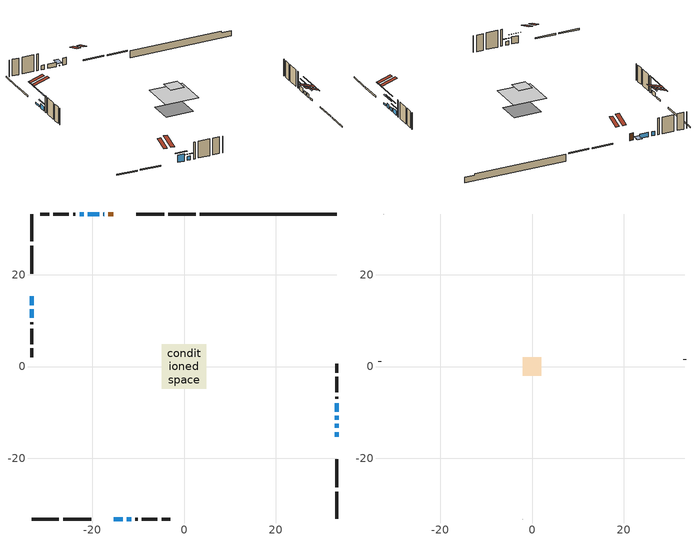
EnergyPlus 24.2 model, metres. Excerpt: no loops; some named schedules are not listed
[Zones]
conditioned space
 floor adiabatic (AdiabaticFloorConstruction): -4.89,-4.89 -4.89,4.89 4.89,4.89 4.89,-4.89 z3.19
 floor foundation (Slab1 construction): -4.03,-3.42 -4.03,3.42 4.03,3.42 4.03,-3.42 z-1.29
 wall outside (RimJoist1 construction): 2.55,33.29 -3.4,33.29 / -33.29,-33.29 -27.34,-33.29 / -33.29,33.29 -33.29,27.34 / 33.29,-33.29 33.29,-27.34 z0.75:1.05
 wall outside (RimJoist2 construction): -4.33,33.29 -10.44,33.29 / -26.41,-33.29 -20.3,-33.29 / -33.29,26.41 -33.29,20.3 / 33.29,-26.41 33.29,-20.3 z0.75:1.05
 wall outside (AdiabaticWallConstruction 1): -15.43,33.29 -16.48,33.29 z0.75:2.78
 wall outside (AdiabaticWallConstruction): -17.4,33.29 -17.57,33.29 z0.74:0.96; 33.29,-15.31 33.29,-14.34 / -33.29,15.31 -33.29,13.38 z0.75:1.21; 33.29,-13.42 33.29,-12.5 z0.75:1.87; 33.29,-11.58 33.29,-10.76 z0.75:1.69; -18.49,33.29 -20.98,33.29 / 33.29,-9.83 33.29,-8 / -21.91,33.29 -22.8,33.29 / -33.29,12.45 -33.29,10.62 z0.75:1.97; -15.31,-33.29 -13.38,-33.29 z0.75:2.83; -12.45,-33.29 -11.54,-33.29 z0.75:1.84
 wall outside (Wall1 construction): -23.73,33.29 -24.2,33.29 / -10.61,-33.29 -10.14,-33.29 / -33.29,9.69 -33.29,9.22 / 33.29,-7.07 33.29,-6.6 z0.75:5.63
 wall outside (Wall2 construction): -25.13,33.29 -28.52,33.29 / -9.21,-33.29 -5.82,-33.29 / -33.29,8.29 -33.29,4.9 / 33.29,-5.67 33.29,-2.28 z0.75:5.63
 wall outside (Wall3 construction): -29.45,33.29 -31.39,33.29 / -4.89,-33.29 -2.95,-33.29 / -33.29,3.97 -33.29,2.04 / 33.29,-1.35 33.29,0.59 z0.75:5.63
 wall foundation (FoundationWall1 construction): 3.48,33.29,-1.29 3.48,33.29,0.75 30.31,33.29,0.75 30.31,33.29,0.31 33.29,33.29,0.31 33.29,33.29,-1.29
 window (WindowConstruction 8): -17.41,33.29 -17.57,33.29 z0.75:0.95
 window (WindowConstruction 9): 33.29,-15.31 33.29,-14.35 z0.75:1.21
 window (WindowConstruction 10): -33.29,15.31 -33.29,13.38 z0.75:1.21
 window (WindowConstruction): 33.29,-13.42 33.29,-12.5 z0.75:1.87
 window (WindowConstruction 1): 33.29,-11.57 33.29,-10.76 z0.75:1.69
 window (WindowConstruction 2): -18.49,33.29 -20.98,33.29 z0.75:1.97
 window (WindowConstruction 3): -15.31,-33.29 -13.38,-33.29 z0.75:2.83
 window (WindowConstruction 4): 33.29,-9.83 33.29,-8 z0.75:1.97
 window (WindowConstruction 5): -21.91,33.29 -22.8,33.29 z0.75:1.97
 window (WindowConstruction 6): -12.45,-33.29 -11.54,-33.29 z0.75:1.84
 window (WindowConstruction 7): -33.29,12.45 -33.29,10.62 z0.75:1.97
 door (Door): -15.43,33.29 -16.48,33.29 z0.75:2.78
 ceiling adiabatic (AdiabaticFloorConstruction): 4.89,-4.89 4.89,4.89 -4.89,4.89 -4.89,-4.89 z3.19
 roof outside (Roof2 construction): -14.5,33.29,5.63 -14.5,28.87,7.1 -13.34,28.87,7.1 -13.34,33.29,5.63; -16.24,-33.29,5.63 -16.24,-28.87,7.1 -17.4,-28.87,7.1 -17.4,-33.29,5.63; -33.29,16.24,5.63 -28.87,16.24,7.1 -28.87,17.4,7.1 -33.29,17.4,5.63; 33.29,-16.24,5.63 28.87,-16.24,7.1 28.87,-17.4,7.1 33.29,-17.4,5.63
attic - vented
 floor to conditioned space (Floor1 construction Reversed): -2.02,-2.02 -2.02,2.02 2.02,2.02 2.02,-2.02 z5.63
 wall outside (Wall4 construction): -32.31,33.29 -32.36,33.29 / -2.02,-33.29 -1.98,-33.29 / -33.29,1.11 -33.29,1.06 / 33.29,1.51 33.29,1.56 z0.75:5.63
 roof outside (Roof1 construction): -12.41,33.29,5.63 -12.41,29.36,6.94 -11.37,29.36,6.94 -11.37,33.29,5.63; -18.33,-33.29,5.63 -18.33,-29.36,6.94 -19.37,-29.36,6.94 -19.37,-33.29,5.63; -33.29,18.33,5.63 -29.36,18.33,6.94 -29.36,19.37,6.94 -33.29,19.37,5.63; 33.29,-18.33,5.63 29.36,-18.33,6.94 29.36,-19.37,6.94 33.29,-19.37,5.63
shading: -18.18,33.29 -16.8,33.29 -16.8,35.42 -18.18,35.42 z1.56; 33.29,-10.08 33.29,-19.58 33.44,-19.58 33.44,-10.08 z5.48; -33.29,9.11 -33.29,19.58 -33.44,19.58 -33.44,9.11 z5.48; 33.29,-10.67 33.29,-15.25 33.44,-15.25 33.44,-10.67 z3.7; 33.29,-8.32 33.29,-14.02 33.44,-14.02 33.44,-8.32 z4.13; -12.62,-33.29 -16.07,-33.29 -16.07,-33.44 -12.62,-33.44 z3.59; 33.29,-7.09 33.29,-10.74 33.44,-10.74 33.44,-7.09 z2.88; -10.78,-33.29 -13.21,-33.29 -13.21,-33.44 -10.78,-33.44 z2.6; -33.29,9.71 -33.29,13.36 -33.44,13.36 -33.44,9.71 z2.88
[Building]
Building 1: Terrain=Suburbs
[Site:Location]
Montreal Intl AP_QC: Latitude {deg}=45.47; Longitude {deg}=-73.74; Time Zone {hr}=-5; Elevation {m}=36; Keep Site Location Information=Yes
[Site:GroundTemperature:Shallow]
2.07863, -0.316383, -0.508184, 0.628371, 5.19101, 9.73239, 13.6695, 16.1636, 16.3755, 14.347, 10.5102, 6.10817
[Site:WaterMainsTemperature]
Calculation Method=Schedule; Temperature Schedule=mains temperature schedule
[Material] Roughness=Rough; Thermal Absorptance=0.9
Name | Thickness {m} | Conductivity {W/m-K} | Density {kg/m3} | Specific Heat {J/kg-K} | Solar Absorptance | Visible Absorptance
asphalt or fiberglass shingles | 0.00635 | 0.162714 | 1121.4 | 1465.45 | 0.4 | 0.4
ceiling loosefill ins | 0.254 | 0.0480833 | 16.02 | 1046.75 | 0.7 | 0.7
ceiling stud and cavity | 0.1397 | 0.168444 | 65.682 | 1177.47 | 0.7 | 0.7
concrete 4.0 in. | 0.1016 | 1.803125 | 2242.8 | 837.4 | 0.7 | 0.7
concrete 8.0 in. | 0.2032 | 1.803125 | 2242.8 | 837.4 | 0.7 | 0.7
door material | 0.04445 | 0.188738 | 512.64 | 1214.23 | 0.7 | 0.7
exterior vertical ins | 0.043116 | 0.029427 | 32.04 | 1214.23 | 0.7 | 0.7
floor covering | 0.0127 | 0.0433444 | 54.468 | 1339.84 | 0.6 | 0.6
floor rigid ins; wall rigid ins | 0.512978 | 0.029427 | 32.04 | 1214.23 | 0.7 | 0.7
floor stud and cavity | 0.1397 | 1.75129 | 37.0049 | 1207.88 | 0.7 | 0.7
furniture material conditioned space 1 | 0.1524 | 0.115458 | 640.8 | 1214.23 | 0.6 | 0.6
gypsum board | 0.0127 | 0.160291 | 801 | 837.4 | 0.6 | 0.6
gypsum board 1 | 0.0127 | 0.160291 | 801 | 837.4 | 0.7 | 0.7
osb sheathing 0.5 in. | 0.0127 | 0.115458 | 512.64 | 1214.23 | 0.7 | 0.7
osb sheathing 0.75 in. | 0.01905 | 0.115458 | 512.64 | 1214.23 | 0.7 | 0.7
osb sheathing 2.0 in. | 0.0508 | 0.115458 | 512.64 | 1214.23 | 0.7 | 0.7
rim joist rigid ins; roof rigid ins | 0.051816 | 0.029427 | 32.04 | 1214.23 | 0.7 | 0.7
rim joist stud and cavity | 0.0508 | 0.177588 | 50.32683 | 1063.81 | 0.6 | 0.6
rim joist stud and cavity 1 | 0.0508 | 0.040317 | 125.044 | 1163.47 | 0.6 | 0.6
roof stud and cavity | 0.2032 | 0.180656 | 78.34581 | 1123.46 | 0.7 | 0.7
wall stud and cavity | 0.1397 | 0.108534 | 139.0536 | 1170.24 | 0.7 | 0.7
wall stud and cavity 1 | 0.1397 | 0.103171 | 139.0536 | 1170.24 | 0.7 | 0.7
wall stud and cavity 2 | 0.1397 | 0.105926 | 139.0536 | 1170.24 | 0.7 | 0.7
wall stud and cavity 3 | 0.0889 | 6.9971 | 50.32683 | 1063.81 | 0.6 | 0.6
wall stud and cavity 4 | 0.0889 | 0.380278 | 52.3479 | 1209.89 | 0.7 | 0.7
wall stud and cavity 5 | 0.0889 | 0.391764 | 83.0341 | 1211.67 | 0.7 | 0.7
wood siding | 0.0254 | 0.102417 | 544.68 | 1172.36 | 0.4 | 0.4
wood siding 1 | 0.00254 | 0.102417 | 544.68 | 1172.36 | 0.4 | 0.4
wood siding 2; wood siding 3; wood siding 4 | 0.0254 | 0.102417 | 544.68 | 1172.36 | 0.7 | 0.7
[WindowMaterial:SimpleGlazingSystem]
Name | U-Factor {W/m2-K} | Solar Heat Gain Coefficient
WindowMaterial | 3.10643 | 0.53
WindowMaterial 1 | 7.33711 | 0.72
WindowMaterial 2 | 6.84937 | 0.79
WindowMaterial 3 | 2.03329 | 0.56
WindowMaterial 4 | 3.04795 | 0.68
WindowMaterial 5 | 7.17813 | 0.74
WindowMaterial 6 | 7.21447 | 0.73
WindowMaterial 7 | 3.55216 | 0.26
WindowMaterial 8 | 3.1229 | 0.43
[Construction]
AdiabaticFloorConstruction: floor stud and cavity, floor rigid ins, osb sheathing 0.75 in., floor covering
AdiabaticWallConstruction: wood siding 3, wall rigid ins, wall stud and cavity 4, gypsum board
AdiabaticWallConstruction 1: wood siding 4, wall rigid ins, wall stud and cavity 4, gypsum board
Door: door material
Floor1 construction Reversed: gypsum board, ceiling stud and cavity, ceiling loosefill ins
FoundationWall1 construction: concrete 8.0 in., gypsum board 1
furniture construction conditioned space 1: furniture material conditioned space 1
PartitionWallConstruction: gypsum board, wall stud and cavity 5, gypsum board
RimJoist1 construction: wood siding 2, rim joist stud and cavity
RimJoist2 construction: wood siding 2, rim joist rigid ins, osb sheathing 2.0 in., rim joist stud and cavity 1
Roof1 construction: asphalt or fiberglass shingles
Roof2 construction: asphalt or fiberglass shingles, roof rigid ins, osb sheathing 0.75 in., roof stud and cavity, gypsum board
Slab1 construction: concrete 4.0 in.
Wall1 construction: wood siding, osb sheathing 0.5 in., wall stud and cavity, gypsum board
Wall2 construction: wood siding, osb sheathing 0.5 in., wall stud and cavity 1, gypsum board
Wall3 construction: wood siding, osb sheathing 0.5 in., wall stud and cavity 2, gypsum board
Wall4 construction: wood siding 1, wall stud and cavity 3
WindowConstruction: WindowMaterial
WindowConstruction 1: WindowMaterial 1
WindowConstruction 10; WindowConstruction 9: WindowMaterial 8
WindowConstruction 2: WindowMaterial 2
WindowConstruction 3: WindowMaterial 3
WindowConstruction 4; WindowConstruction 7: WindowMaterial 4
WindowConstruction 5: WindowMaterial 5
WindowConstruction 6: WindowMaterial 6
WindowConstruction 8: WindowMaterial 7
[Zone] Multiplier=1; Part of Total Floor Area=Yes
Name | Volume {m3}
attic - vented | 3.45565
conditioned space | 326.9
[Space]
Name | Zone | Volume {m3}
attic - vented 1 | attic - vented | 3.45565
conditioned space 1 | conditioned space | 326.9
[ZoneInfiltration:EffectiveLeakageArea]
infil attic - vented 1: Zone or Space=attic - vented 1; Schedule=Always On Discrete; Effective Air Leakage Area {cm2}=650.4; Stack Coefficient=0.000430162; Wind Coefficient=1.40132e-05
[ZoneMixing]
whole house fan mix: Zone or Space=attic - vented; Schedule=Always On Continuous; Design Flow Rate Calculation Method=Flow/Zone; Design Flow Rate {m3/s}=0; Source Zone or Space=conditioned space
[SurfaceProperty:ExposedFoundationPerimeter]
Slab1: Exposed Perimeter Calculation Method=TotalExposedPerimeter; Total Exposed Perimeter {m}=29.81
[InternalMass] Zone or ZoneList=conditioned space; Space or SpaceList=conditioned space 1
Name | Construction | Surface Area {m2}
furniture mass conditioned space 1 | furniture construction conditioned space 1 | 60.4
partition wall mass | PartitionWallConstruction | 151
[Lights]
interior lighting: Zone or ZoneList or Space or SpaceList=conditioned space 1; Schedule=interior lighting schedule; Design Level Calculation Method=LightingLevel; Lighting Level {W}=343.2; Return Air Fraction=0; Fraction Radiant=0.6; Fraction Visible=0.2; Fraction Replaceable=1
[People]
occupants: Zone or ZoneList or Space or SpaceList=conditioned space 1; Number of People Schedule=occupants schedule; Number of People Calculation Method=People; Number of People=3; Fraction Radiant=0.314171; Sensible Heat Fraction=0.56303; Activity Level Schedule=occupants activity schedule; Carbon Dioxide Generation Rate {m3/s-W}=0; Enable ASHRAE 55 Comfort Warnings=No; Mean Radiant Temperature Calculation Type=EnclosureAveraged
[ElectricEquipment] Zone or ZoneList or Space or SpaceList=conditioned space 1; Design Level Calculation Method=EquipmentLevel
Name | Schedule | Design Level {W} | Fraction Latent | Fraction Radiant | Fraction Lost
clothes dryer | clothes dryer schedule | 140.772 | 0.015 | 0.081 | 0.85
clothes washer | clothes washer schedule | 32.1985 | 0.03 | 0.162 | 0.7
cooking range | cooking range schedule | 215.147 | 0.08 | 0.432 | 0.2
dishwasher | dishwasher schedule | 66.8632 | 0.3 | 0.18 | 0.4
fridge | fridge schedule | 72.9452 | 0 | 0.6 | 0
mech vent house fan | mech vent house fan schedule | 0 | 0 | 0 | 1
mech vent house fan cfis | mech vent house fan cfis schedule | 0 | 0 | 0 | 0
misc plug loads | misc plug loads schedule | 494.7 | 0.045 | 0.513 | 0.1
whole house fan | Always On Discrete | 0 | 0 | 0 | 1
[OtherEquipment] Zone or ZoneList or Space or SpaceList=conditioned space 1; Design Level Calculation Method=EquipmentLevel
Name | Fuel Type | Schedule | Design Level {W} | Fraction Latent | Fraction Radiant | Fraction Lost
clothes dryer 1 | Electricity | clothes dryer schedule | 0 | 0.015 | 0.081 | 0.85
cooking range 1 | Electricity | cooking range schedule | 0 | 0.08 | 0.432 | 0.2
general water use latent | None | general water use schedule | 62.594 | 1 | 0 | 0
general water use sensible | None | general water use schedule | -61.6891 | 0 | 0.6 | 0
mech vent house fan latent load | None | Always On Discrete | 0 | 1 | 0 | 0
mech vent house fan sensible load | None | Always On Discrete | 0 | 0 | 0 | 0
water heater energy adjustment1 | NaturalGas | Always On Discrete | 0.01 | 0 | 0 | 1
[ZoneInfiltration:DesignFlowRate] Zone or ZoneList or Space or SpaceList=conditioned space 1; Schedule=Always On Discrete; Design Flow Rate Calculation Method=Flow/Zone; Design Flow Rate {m3/s}=0
infil flow; natural vent flow; whole house fan flow
[Foundation:Kiva]
Foundation Kiva 1: Initial Indoor Air Temperature {C}=18; Wall Height Above Grade {m}=0.749991; Wall Depth Below Slab {m}=0.2032; Custom Block Material Name 1=exterior vertical ins; Custom Block Depth 1 {m}=2.04; Custom Block X Position 1 {m}=0.2159; Custom Block Z Position 1 {m}=0
[Foundation:Kiva:Settings]
Soil Conductivity {W/m-K}=0.849921; Soil Density {kg/m3}=1842.3; Soil Specific Heat {J/kg-K}=418.7; Ground Solar Absorptivity=0.9; Ground Thermal Absorptivity=0.9; Ground Surface Roughness {m}=0.03; Far-Field Width {m}=40; Deep-Ground Boundary Condition=ZeroFlux; Deep-Ground Depth {m}=40; Minimum Cell Dimension {m}=0.2; Maximum Cell Growth Coefficient=3; Simulation Timestep=Timestep
[Exterior:Lights]
exterior lighting: Schedule=exterior lighting schedule; Design Level {W}=75.6
[Schedule:Constant]
Name | Hourly Value
Always On Continuous; mech vent house fan schedule; mech vent house fan cfis schedule; Always On Discrete | 1
occupants activity schedule | 117.228
fridge schedule | 0
[Schedule:Week:Daily]
interior lighting schedule Week Rule - Jan1-Jan27: interior lighting schedule day, interior lighting schedule day, interior lighting schedule day, interior lighting schedule day, interior lighting schedule day, interior lighting schedule day, interior lighting schedule day, interior lighting schedule default day, interior lighting schedule default day, interior lighting schedule default day, interior lighting schedule default day, interior lighting schedule default day
interior lighting schedule Week Rule - Jan28-Feb3: interior lighting schedule day, interior lighting schedule day, interior lighting schedule day, interior lighting schedule day, interior lighting schedule day 1, interior lighting schedule day 1, interior lighting schedule day 1, interior lighting schedule default day, interior lighting schedule default day, interior lighting schedule default day, interior lighting schedule default day, interior lighting schedule default day
interior lighting schedule Week Rule - Feb4-Feb24: interior lighting schedule day 1, interior lighting schedule day 1, interior lighting schedule day 1, interior lighting schedule day 1, interior lighting schedule day 1, interior lighting schedule day 1, interior lighting schedule day 1, interior lighting schedule default day, interior lighting schedule default day, interior lighting schedule default day, interior lighting schedule default day, interior lighting schedule default day
interior lighting schedule Week Rule - Feb25-Mar3: interior lighting schedule day 1, interior lighting schedule day 1, interior lighting schedule day 1, interior lighting schedule day 1, interior lighting schedule day 2, interior lighting schedule day 2, interior lighting schedule day 2, interior lighting schedule default day, interior lighting schedule default day, interior lighting schedule default day, interior lighting schedule default day, interior lighting schedule default day
interior lighting schedule Week Rule - Mar4-Mar31: interior lighting schedule day 2, interior lighting schedule day 2, interior lighting schedule day 2, interior lighting schedule day 2, interior lighting schedule day 2, interior lighting schedule day 2, interior lighting schedule day 2, interior lighting schedule default day, interior lighting schedule default day, interior lighting schedule default day, interior lighting schedule default day, interior lighting schedule default day
interior lighting schedule Week Rule - Apr1-Apr28: interior lighting schedule day 3, interior lighting schedule day 3, interior lighting schedule day 3, interior lighting schedule day 3, interior lighting schedule day 3, interior lighting schedule day 3, interior lighting schedule day 3, interior lighting schedule default day, interior lighting schedule default day, interior lighting schedule default day, interior lighting schedule default day, interior lighting schedule default day
interior lighting schedule Week Rule - Apr29-May5: interior lighting schedule day 3, interior lighting schedule day 3, interior lighting schedule day 4, interior lighting schedule day 4, interior lighting schedule day 4, interior lighting schedule day 4, interior lighting schedule day 4, interior lighting schedule default day, interior lighting schedule default day, interior lighting schedule default day, interior lighting schedule default day, interior lighting schedule default day
interior lighting schedule Week Rule - May6-May26: interior lighting schedule day 4, interior lighting schedule day 4, interior lighting schedule day 4, interior lighting schedule day 4, interior lighting schedule day 4, interior lighting schedule day 4, interior lighting schedule day 4, interior lighting schedule default day, interior lighting schedule default day, interior lighting schedule default day, interior lighting schedule default day, interior lighting schedule default day
interior lighting schedule Week Rule - May27-Jun2: interior lighting schedule day 4, interior lighting schedule day 4, interior lighting schedule day 4, interior lighting schedule day 4, interior lighting schedule day 4, interior lighting schedule day 5, interior lighting schedule day 5, interior lighting schedule default day, interior lighting schedule default day, interior lighting schedule default day, interior lighting schedule default day, interior lighting schedule default day
interior lighting schedule Week Rule - Jun3-Jun30: interior lighting schedule day 5, interior lighting schedule day 5, interior lighting schedule day 5, interior lighting schedule day 5, interior lighting schedule day 5, interior lighting schedule day 5, interior lighting schedule day 5, interior lighting schedule default day, interior lighting schedule default day, interior lighting schedule default day, interior lighting schedule default day, interior lighting schedule default day
interior lighting schedule Week Rule - Jul1-Jul28: interior lighting schedule day 6, interior lighting schedule day 6, interior lighting schedule day 6, interior lighting schedule day 6, interior lighting schedule day 6, interior lighting schedule day 6, interior lighting schedule day 6, interior lighting schedule default day, interior lighting schedule default day, interior lighting schedule default day, interior lighting schedule default day, interior lighting schedule default day
interior lighting schedule Week Rule - Jul29-Aug4: interior lighting schedule day 6, interior lighting schedule day 6, interior lighting schedule day 6, interior lighting schedule day 7, interior lighting schedule day 7, interior lighting schedule day 7, interior lighting schedule day 7, interior lighting schedule default day, interior lighting schedule default day, interior lighting schedule default day, interior lighting schedule default day, interior lighting schedule default day
interior lighting schedule Week Rule - Aug5-Aug25: interior lighting schedule day 7, interior lighting schedule day 7, interior lighting schedule day 7, interior lighting schedule day 7, interior lighting schedule day 7, interior lighting schedule day 7, interior lighting schedule day 7, interior lighting schedule default day, interior lighting schedule default day, interior lighting schedule default day, interior lighting schedule default day, interior lighting schedule default day
interior lighting schedule Week Rule - Aug26-Sep1: interior lighting schedule day 7, interior lighting schedule day 7, interior lighting schedule day 7, interior lighting schedule day 7, interior lighting schedule day 7, interior lighting schedule day 7, interior lighting schedule day 8, interior lighting schedule default day, interior lighting schedule default day, interior lighting schedule default day, interior lighting schedule default day, interior lighting schedule default day
interior lighting schedule Week Rule - Sep2-Sep29: interior lighting schedule day 8, interior lighting schedule day 8, interior lighting schedule day 8, interior lighting schedule day 8, interior lighting schedule day 8, interior lighting schedule day 8, interior lighting schedule day 8, interior lighting schedule default day, interior lighting schedule default day, interior lighting schedule default day, interior lighting schedule default day, interior lighting schedule default day
interior lighting schedule Week Rule - Sep30-Oct6: interior lighting schedule day 8, interior lighting schedule day 9, interior lighting schedule day 9, interior lighting schedule day 9, interior lighting schedule day 9, interior lighting schedule day 9, interior lighting schedule day 9, interior lighting schedule default day, interior lighting schedule default day, interior lighting schedule default day, interior lighting schedule default day, interior lighting schedule default day
interior lighting schedule Week Rule - Oct7-Oct27: interior lighting schedule day 9, interior lighting schedule day 9, interior lighting schedule day 9, interior lighting schedule day 9, interior lighting schedule day 9, interior lighting schedule day 9, interior lighting schedule day 9, interior lighting schedule default day, interior lighting schedule default day, interior lighting schedule default day, interior lighting schedule default day, interior lighting schedule default day
interior lighting schedule Week Rule - Oct28-Nov3: interior lighting schedule day 9, interior lighting schedule day 9, interior lighting schedule day 9, interior lighting schedule day 9, interior lighting schedule day 10, interior lighting schedule day 10, interior lighting schedule day 10, interior lighting schedule default day, interior lighting schedule default day, interior lighting schedule default day, interior lighting schedule default day, interior lighting schedule default day
interior lighting schedule Week Rule - Nov4-Nov24: interior lighting schedule day 10, interior lighting schedule day 10, interior lighting schedule day 10, interior lighting schedule day 10, interior lighting schedule day 10, interior lighting schedule day 10, interior lighting schedule day 10, interior lighting schedule default day, interior lighting schedule default day, interior lighting schedule default day, interior lighting schedule default day, interior lighting schedule default day
interior lighting schedule Week Rule - Nov25-Dec1: interior lighting schedule day 10, interior lighting schedule day 10, interior lighting schedule day 10, interior lighting schedule day 10, interior lighting schedule day 10, interior lighting schedule day 10, interior lighting schedule day 11, interior lighting schedule default day, interior lighting schedule default day, interior lighting schedule default day, interior lighting schedule default day, interior lighting schedule default day
interior lighting schedule Week Rule - Dec2-Dec31: interior lighting schedule day 11, interior lighting schedule day 11, interior lighting schedule day 11, interior lighting schedule day 11, interior lighting schedule day 11, interior lighting schedule day 11, interior lighting schedule day 11, interior lighting schedule default day, interior lighting schedule default day, interior lighting schedule default day, interior lighting schedule default day, interior lighting schedule default day
occupants schedule Week Rule - Jan1-Dec31: occupants schedule day, occupants schedule day, occupants schedule day, occupants schedule day, occupants schedule day, occupants schedule day, occupants schedule day, occupants schedule default day, occupants schedule default day, occupants schedule default day, occupants schedule default day, occupants schedule default day
clothes dryer schedule Week Rule - Jan1-Dec31: clothes dryer schedule day, clothes dryer schedule day, clothes dryer schedule day, clothes dryer schedule day, clothes dryer schedule day, clothes dryer schedule day, clothes dryer schedule day, clothes dryer schedule default day, clothes dryer schedule default day, clothes dryer schedule default day, clothes dryer schedule default day, clothes dryer schedule default day
clothes washer schedule Week Rule - Jan1-Dec31: clothes washer schedule day, clothes washer schedule day, clothes washer schedule day, clothes washer schedule day, clothes washer schedule day, clothes washer schedule day, clothes washer schedule day, clothes washer schedule default day, clothes washer schedule default day, clothes washer schedule default day, clothes washer schedule default day, clothes washer schedule default day
cooking range schedule Week Rule - Jan1-Dec31: cooking range schedule day, cooking range schedule day, cooking range schedule day, cooking range schedule day, cooking range schedule day, cooking range schedule day, cooking range schedule day, cooking range schedule default day, cooking range schedule default day, cooking range schedule default day, cooking range schedule default day, cooking range schedule default day
dishwasher schedule Week Rule - Jan1-Dec31: dishwasher schedule day, dishwasher schedule day, dishwasher schedule day, dishwasher schedule day, dishwasher schedule day, dishwasher schedule day, dishwasher schedule day, dishwasher schedule default day, dishwasher schedule default day, dishwasher schedule default day, dishwasher schedule default day, dishwasher schedule default day
misc plug loads schedule Week Rule - Jan1-Dec31: misc plug loads schedule day, misc plug loads schedule day, misc plug loads schedule day, misc plug loads schedule day, misc plug loads schedule day, misc plug loads schedule day, misc plug loads schedule day, misc plug loads schedule default day, misc plug loads schedule default day, misc plug loads schedule default day, misc plug loads schedule default day, misc plug loads schedule default day
general water use schedule Week Rule - Jan1-Dec31: general water use schedule day, general water use schedule day, general water use schedule day, general water use schedule day, general water use schedule day, general water use schedule day, general water use schedule day, general water use schedule default day, general water use schedule default day, general water use schedule default day, general water use schedule default day, general water use schedule default day
exterior lighting schedule Week Rule - Jan1-Jan27: exterior lighting schedule day, exterior lighting schedule day, exterior lighting schedule day, exterior lighting schedule day, exterior lighting schedule day, exterior lighting schedule day, exterior lighting schedule day, exterior lighting schedule default day, exterior lighting schedule default day, exterior lighting schedule default day, exterior lighting schedule default day, exterior lighting schedule default day
exterior lighting schedule Week Rule - Jan28-Feb3: exterior lighting schedule day, exterior lighting schedule day, exterior lighting schedule day, exterior lighting schedule day, exterior lighting schedule day 1, exterior lighting schedule day 1, exterior lighting schedule day 1, exterior lighting schedule default day, exterior lighting schedule default day, exterior lighting schedule default day, exterior lighting schedule default day, exterior lighting schedule default day
exterior lighting schedule Week Rule - Feb4-Feb24: exterior lighting schedule day 1, exterior lighting schedule day 1, exterior lighting schedule day 1, exterior lighting schedule day 1, exterior lighting schedule day 1, exterior lighting schedule day 1, exterior lighting schedule day 1, exterior lighting schedule default day, exterior lighting schedule default day, exterior lighting schedule default day, exterior lighting schedule default day, exterior lighting schedule default day
exterior lighting schedule Week Rule - Feb25-Mar3: exterior lighting schedule day 1, exterior lighting schedule day 1, exterior lighting schedule day 1, exterior lighting schedule day 1, exterior lighting schedule day 2, exterior lighting schedule day 2, exterior lighting schedule day 2, exterior lighting schedule default day, exterior lighting schedule default day, exterior lighting schedule default day, exterior lighting schedule default day, exterior lighting schedule default day
exterior lighting schedule Week Rule - Mar4-Mar31: exterior lighting schedule day 2, exterior lighting schedule day 2, exterior lighting schedule day 2, exterior lighting schedule day 2, exterior lighting schedule day 2, exterior lighting schedule day 2, exterior lighting schedule day 2, exterior lighting schedule default day, exterior lighting schedule default day, exterior lighting schedule default day, exterior lighting schedule default day, exterior lighting schedule default day
exterior lighting schedule Week Rule - Apr1-Apr28: exterior lighting schedule day 3, exterior lighting schedule day 3, exterior lighting schedule day 3, exterior lighting schedule day 3, exterior lighting schedule day 3, exterior lighting schedule day 3, exterior lighting schedule day 3, exterior lighting schedule default day, exterior lighting schedule default day, exterior lighting schedule default day, exterior lighting schedule default day, exterior lighting schedule default day
exterior lighting schedule Week Rule - Apr29-May5: exterior lighting schedule day 3, exterior lighting schedule day 3, exterior lighting schedule day 4, exterior lighting schedule day 4, exterior lighting schedule day 4, exterior lighting schedule day 4, exterior lighting schedule day 4, exterior lighting schedule default day, exterior lighting schedule default day, exterior lighting schedule default day, exterior lighting schedule default day, exterior lighting schedule default day
exterior lighting schedule Week Rule - May6-May26: exterior lighting schedule day 4, exterior lighting schedule day 4, exterior lighting schedule day 4, exterior lighting schedule day 4, exterior lighting schedule day 4, exterior lighting schedule day 4, exterior lighting schedule day 4, exterior lighting schedule default day, exterior lighting schedule default day, exterior lighting schedule default day, exterior lighting schedule default day, exterior lighting schedule default day
exterior lighting schedule Week Rule - May27-Jun2: exterior lighting schedule day 4, exterior lighting schedule day 4, exterior lighting schedule day 4, exterior lighting schedule day 4, exterior lighting schedule day 4, exterior lighting schedule day 5, exterior lighting schedule day 5, exterior lighting schedule default day, exterior lighting schedule default day, exterior lighting schedule default day, exterior lighting schedule default day, exterior lighting schedule default day
exterior lighting schedule Week Rule - Jun3-Jun30: exterior lighting schedule day 5, exterior lighting schedule day 5, exterior lighting schedule day 5, exterior lighting schedule day 5, exterior lighting schedule day 5, exterior lighting schedule day 5, exterior lighting schedule day 5, exterior lighting schedule default day, exterior lighting schedule default day, exterior lighting schedule default day, exterior lighting schedule default day, exterior lighting schedule default day
exterior lighting schedule Week Rule - Jul1-Jul28: exterior lighting schedule day 6, exterior lighting schedule day 6, exterior lighting schedule day 6, exterior lighting schedule day 6, exterior lighting schedule day 6, exterior lighting schedule day 6, exterior lighting schedule day 6, exterior lighting schedule default day, exterior lighting schedule default day, exterior lighting schedule default day, exterior lighting schedule default day, exterior lighting schedule default day
exterior lighting schedule Week Rule - Jul29-Aug4: exterior lighting schedule day 6, exterior lighting schedule day 6, exterior lighting schedule day 6, exterior lighting schedule day 7, exterior lighting schedule day 7, exterior lighting schedule day 7, exterior lighting schedule day 7, exterior lighting schedule default day, exterior lighting schedule default day, exterior lighting schedule default day, exterior lighting schedule default day, exterior lighting schedule default day
exterior lighting schedule Week Rule - Aug5-Aug25: exterior lighting schedule day 7, exterior lighting schedule day 7, exterior lighting schedule day 7, exterior lighting schedule day 7, exterior lighting schedule day 7, exterior lighting schedule day 7, exterior lighting schedule day 7, exterior lighting schedule default day, exterior lighting schedule default day, exterior lighting schedule default day, exterior lighting schedule default day, exterior lighting schedule default day
exterior lighting schedule Week Rule - Aug26-Sep1: exterior lighting schedule day 7, exterior lighting schedule day 7, exterior lighting schedule day 7, exterior lighting schedule day 7, exterior lighting schedule day 7, exterior lighting schedule day 7, exterior lighting schedule day 8, exterior lighting schedule default day, exterior lighting schedule default day, exterior lighting schedule default day, exterior lighting schedule default day, exterior lighting schedule default day
exterior lighting schedule Week Rule - Sep2-Sep29: exterior lighting schedule day 8, exterior lighting schedule day 8, exterior lighting schedule day 8, exterior lighting schedule day 8, exterior lighting schedule day 8, exterior lighting schedule day 8, exterior lighting schedule day 8, exterior lighting schedule default day, exterior lighting schedule default day, exterior lighting schedule default day, exterior lighting schedule default day, exterior lighting schedule default day
exterior lighting schedule Week Rule - Sep30-Oct6: exterior lighting schedule day 8, exterior lighting schedule day 9, exterior lighting schedule day 9, exterior lighting schedule day 9, exterior lighting schedule day 9, exterior lighting schedule day 9, exterior lighting schedule day 9, exterior lighting schedule default day, exterior lighting schedule default day, exterior lighting schedule default day, exterior lighting schedule default day, exterior lighting schedule default day
exterior lighting schedule Week Rule - Oct7-Oct27: exterior lighting schedule day 9, exterior lighting schedule day 9, exterior lighting schedule day 9, exterior lighting schedule day 9, exterior lighting schedule day 9, exterior lighting schedule day 9, exterior lighting schedule day 9, exterior lighting schedule default day, exterior lighting schedule default day, exterior lighting schedule default day, exterior lighting schedule default day, exterior lighting schedule default day
exterior lighting schedule Week Rule - Oct28-Nov3: exterior lighting schedule day 9, exterior lighting schedule day 9, exterior lighting schedule day 9, exterior lighting schedule day 9, exterior lighting schedule day 10, exterior lighting schedule day 10, exterior lighting schedule day 10, exterior lighting schedule default day, exterior lighting schedule default day, exterior lighting schedule default day, exterior lighting schedule default day, exterior lighting schedule default day
exterior lighting schedule Week Rule - Nov4-Nov24: exterior lighting schedule day 10, exterior lighting schedule day 10, exterior lighting schedule day 10, exterior lighting schedule day 10, exterior lighting schedule day 10, exterior lighting schedule day 10, exterior lighting schedule day 10, exterior lighting schedule default day, exterior lighting schedule default day, exterior lighting schedule default day, exterior lighting schedule default day, exterior lighting schedule default day
[Schedule:Year]
interior lighting schedule: interior lighting schedule Week Rule - Jan1-Jan27, 1, 1, 1, 27, interior lighting schedule Week Rule - Jan28-Feb3, 1, 28, 2, 3, interior lighting schedule Week Rule - Feb4-Feb24, 2, 4, 2, 24, interior lighting schedule Week Rule - Feb25-Mar3, 2, 25, 3, 3, interior lighting schedule Week Rule - Mar4-Mar31, 3, 4, 3, 31, interior lighting schedule Week Rule - Apr1-Apr28, 4, 1, 4, 28, interior lighting schedule Week Rule - Apr29-May5, 4, 29, 5, 5, interior lighting schedule Week Rule - May6-May26, 5, 6, 5, 26, interior lighting schedule Week Rule - May27-Jun2, 5, 27, 6, 2, interior lighting schedule Week Rule - Jun3-Jun30, 6, 3, 6, 30, interior lighting schedule Week Rule - Jul1-Jul28, 7, 1, 7, 28, interior lighting schedule Week Rule - Jul29-Aug4, 7, 29, 8, 4, interior lighting schedule Week Rule - Aug5-Aug25, 8, 5, 8, 25, interior lighting schedule Week Rule - Aug26-Sep1, 8, 26, 9, 1, interior lighting schedule Week Rule - Sep2-Sep29, 9, 2, 9, 29, interior lighting schedule Week Rule - Sep30-Oct6, 9, 30, 10, 6, interior lighting schedule Week Rule - Oct7-Oct27, 10, 7, 10, 27, interior lighting schedule Week Rule - Oct28-Nov3, 10, 28, 11, 3, interior lighting schedule Week Rule - Nov4-Nov24, 11, 4, 11, 24, interior lighting schedule Week Rule - Nov25-Dec1, 11, 25, 12, 1, interior lighting schedule Week Rule - Dec2-Dec31, 12, 2, 12, 31
occupants schedule: occupants schedule Week Rule - Jan1-Dec31, 1, 1, 12, 31
clothes dryer schedule: clothes dryer schedule Week Rule - Jan1-Dec31, 1, 1, 12, 31
clothes washer schedule: clothes washer schedule Week Rule - Jan1-Dec31, 1, 1, 12, 31
cooking range schedule: cooking range schedule Week Rule - Jan1-Dec31, 1, 1, 12, 31
dishwasher schedule: dishwasher schedule Week Rule - Jan1-Dec31, 1, 1, 12, 31
misc plug loads schedule: misc plug loads schedule Week Rule - Jan1-Dec31, 1, 1, 12, 31
general water use schedule: general water use schedule Week Rule - Jan1-Dec31, 1, 1, 12, 31
exterior lighting schedule: exterior lighting schedule Week Rule - Jan1-Jan27, 1, 1, 1, 27, exterior lighting schedule Week Rule - Jan28-Feb3, 1, 28, 2, 3, exterior lighting schedule Week Rule - Feb4-Feb24, 2, 4, 2, 24, exterior lighting schedule Week Rule - Feb25-Mar3, 2, 25, 3, 3, exterior lighting schedule Week Rule - Mar4-Mar31, 3, 4, 3, 31, exterior lighting schedule Week Rule - Apr1-Apr28, 4, 1, 4, 28, exterior lighting schedule Week Rule - Apr29-May5, 4, 29, 5, 5, exterior lighting schedule Week Rule - May6-May26, 5, 6, 5, 26, exterior lighting schedule Week Rule - May27-Jun2, 5, 27, 6, 2, exterior lighting schedule Week Rule - Jun3-Jun30, 6, 3, 6, 30, exterior lighting schedule Week Rule - Jul1-Jul28, 7, 1, 7, 28, exterior lighting schedule Week Rule - Jul29-Aug4, 7, 29, 8, 4, exterior lighting schedule Week Rule - Aug5-Aug25, 8, 5, 8, 25, exterior lighting schedule Week Rule - Aug26-Sep1, 8, 26, 9, 1, exterior lighting schedule Week Rule - Sep2-Sep29, 9, 2, 9, 29, exterior lighting schedule Week Rule - Sep30-Oct6, 9, 30, 10, 6, exterior lighting schedule Week Rule - Oct7-Oct27, 10, 7, 10, 27, exterior lighting schedule Week Rule - Oct28-Nov3, 10, 28, 11, 3, exterior lighting schedule Week Rule - Nov4-Nov24, 11, 4, 11, 24, exterior lighting schedule Week Rule - Nov25-Dec1, 11, 25, 12, 1, exterior lighting schedule Week Rule - Dec2-Dec31, 12, 2, 12, 31
[Schedule:Compact]
mains temperature schedule: Through: 01/01, For: AllDays, Until: 24:00, 6.56833, Through: 01/02, For: AllDays, Until: 24:00, 6.48722, Through: 01/03, For: AllDays, Until: 24:00, 6.40722, Through: 01/04, For: AllDays, Until: 24:00, 6.32889, Through: 01/05, For: AllDays, Until: 24:00, 6.25167, Through: 01/06, For: AllDays, Until: 24:00, 6.17611, Through: 01/07, For: AllDays, Until: 24:00, 6.10222, Through: 01/08, For: AllDays, Until: 24:00, 6.02944, Through: 01/09, For: AllDays, Until: 24:00, 5.95833, Through: 01/10, For: AllDays, Until: 24:00, 5.88889, Through: 01/11, For: AllDays, Until: 24:00, 5.82056, Through: 01/12, For: AllDays, Until: 24:00, 5.75444, Through: 01/13, For: AllDays, Until: 24:00, 5.68944, Through: 01/14, For: AllDays, Until: 24:00, 5.62611, Through: 01/15, For: AllDays, Until: 24:00, 5.56444, Through: 01/16, For: AllDays, Until: 24:00, 5.50444, Through: 01/17, For: AllDays, Until: 24:00, 5.44611, Through: 01/18, For: AllDays, Until: 24:00, 5.38944, Through: 01/19, For: AllDays, Until: 24:00, 5.33389, Through: 01/20, For: AllDays, Until: 24:00, 5.28111, Through: 01/21, For: AllDays, Until: 24:00, 5.22944, Through: 01/22, For: AllDays, Until: 24:00, 5.17944, Through: 01/23, For: AllDays, Until: 24:00, 5.13111, Through: 01/24, For: AllDays, Until: 24:00, 5.085, Through: 01/25, For: AllDays, Until: 24:00, 5.04056, Through: 01/26, For: AllDays, Until: 24:00, 4.99778, Through: 01/27, For: AllDays, Until: 24:00, 4.95667, Through: 01/28, For: AllDays, Until: 24:00, 4.91778, Through: 01/29, For: AllDays, Until: 24:00, 4.88056, Through: 01/30, For: AllDays, Until: 24:00, 4.845, Through: 01/31, For: AllDays, Until: 24:00, 4.81167, Through: 02/01, For: AllDays, Until: 24:00, 4.77944, Through: 02/02, For: AllDays, Until: 24:00, 4.75, Through: 02/03, For: AllDays, Until: 24:00, 4.72167, Through: 02/04, For: AllDays, Until: 24:00, 4.69611, Through: 02/05, For: AllDays, Until: 24:00, 4.67167, Through: 02/06, For: AllDays, Until: 24:00, 4.64944, Through: 02/07, For: AllDays, Until: 24:00, 4.62889, Through: 02/08, For: AllDays, Until: 24:00, 4.61056, Through: 02/09, For: AllDays, Until: 24:00, 4.59389, Through: 02/10, For: AllDays, Until: 24:00, 4.57944, Through: 02/11, For: AllDays, Until: 24:00, 4.56667, Through: 02/12, For: AllDays, Until: 24:00, 4.55611, Through: 02/13, For: AllDays, Until: 24:00, 4.54722, Through: 02/14, For: AllDays, Until: 24:00, 4.54056, Through: 02/15, For: AllDays, Until: 24:00, 4.53556, Through: 02/16, For: AllDays, Until: 24:00, 4.53278, Through: 02/17, For: AllDays, Until: 24:00, 4.53167, Through: 02/18, For: AllDays, Until: 24:00, 4.53278, Through: 02/19, For: AllDays, Until: 24:00, 4.53556, Through: 02/20, For: AllDays, Until: 24:00, 4.54056, Through: 02/21, For: AllDays, Until: 24:00, 4.54722, Through: 02/22, For: AllDays, Until: 24:00, 4.55611, Through: 02/23, For: AllDays, Until: 24:00, 4.56667, Through: 02/24, For: AllDays, Until: 24:00, 4.57944, Through: 02/25, For: AllDays, Until: 24:00, 4.59389, Through: 02/26, For: AllDays, Until: 24:00, 4.61056, Through: 02/27, For: AllDays, Until: 24:00, 4.62889, Through: 02/28, For: AllDays, Until: 24:00, 4.64889, Through: 03/01, For: AllDays, Until: 24:00, 4.67111, Through: 03/02, For: AllDays, Until: 24:00, 4.69556, Through: 03/03, For: AllDays, Until: 24:00, 4.72167, Through: 03/04, For: AllDays, Until: 24:00, 4.74944, Through: 03/05, For: AllDays, Until: 24:00, 4.77944, Through: 03/06, For: AllDays, Until: 24:00, 4.81111, Through: 03/07, For: AllDays, Until: 24:00, 4.84444, Through: 03/08, For: AllDays, Until: 24:00, 4.88, Through: 03/09, For: AllDays, Until: 24:00, 4.91722, Through: 03/10, For: AllDays, Until: 24:00, 4.95611, Through: 03/11, For: AllDays, Until: 24:00, 4.99722, Through: 03/12, For: AllDays, Until: 24:00, 5.04, Through: 03/13, For: AllDays, Until: 24:00, 5.08444, Through: 03/14, For: AllDays, Until: 24:00, 5.13056, Through: 03/15, For: AllDays, Until: 24:00, 5.17889, Through: 03/16, For: AllDays, Until: 24:00, 5.22833, Through: 03/17, For: AllDays, Until: 24:00, 5.28, Through: 03/18, For: AllDays, Until: 24:00, 5.33333, Through: 03/19, For: AllDays, Until: 24:00, 5.38833, Through: 03/20, For: AllDays, Until: 24:00, 5.445, Through: 03/21, For: AllDays, Until: 24:00, 5.50333, Through: 03/22, For: AllDays, Until: 24:00, 5.56333, Through: 03/23, For: AllDays, Until: 24:00, 5.625, Through: 03/24, For: AllDays, Until: 24:00, 5.68833, Through: 03/25, For: AllDays, Until: 24:00, 5.75333, Through: 03/26, For: AllDays, Until: 24:00, 5.81944, Through: 03/27, For: AllDays, Until: 24:00, 5.88778, Through: 03/28, For: AllDays, Until: 24:00, 5.95722, Through: 03/29, For: AllDays, Until: 24:00, 6.02833, Through: 03/30, For: AllDays, Until: 24:00, 6.10111, Through: 03/31, For: AllDays, Until: 24:00, 6.175, Through: 04/01, For: AllDays, Until: 24:00, 6.25056, Through: 04/02, For: AllDays, Until: 24:00, 6.32778, Through: 04/03, For: AllDays, Until: 24:00, 6.40611, Through: 04/04, For: AllDays, Until: 24:00, 6.48556, Through: 04/05, For: AllDays, Until: 24:00, 6.56722, Through: 04/06, For: AllDays, Until: 24:00, 6.64944, Through: 04/07, For: AllDays, Until: 24:00, 6.73333, Through: 04/08, For: AllDays, Until: 24:00, 6.81833, Through: 04/09, For: AllDays, Until: 24:00, 6.905, Through: 04/10, For: AllDays, Until: 24:00, 6.99278, Through: 04/11, For: AllDays, Until: 24:00, 7.08111, Through: 04/12, For: AllDays, Until: 24:00, 7.17167, Through: 04/13, For: AllDays, Until: 24:00, 7.26278, Through: 04/14, For: AllDays, Until: 24:00, 7.355, Through: 04/15, For: AllDays, Until: 24:00, 7.44833, Through: 04/16, For: AllDays, Until: 24:00, 7.54278, Through: 04/17, For: AllDays, Until: 24:00, 7.63889, Through: 04/18, For: AllDays, Until: 24:00, 7.735, Through: 04/19, For: AllDays, Until: 24:00, 7.83278, Through: 04/20, For: AllDays, Until: 24:00, 7.93167, Through: 04/21, For: AllDays, Until: 24:00, 8.03111, Through: 04/22, For: AllDays, Until: 24:00, 8.13167, Through: 04/23, For: AllDays, Until: 24:00, 8.23278, Through: 04/24, For: AllDays, Until: 24:00, 8.335, Through: 04/25, For: AllDays, Until: 24:00, 8.43778, Through: 04/26, For: AllDays, Until: 24:00, 8.54167, Through: 04/27, For: AllDays, Until: 24:00, 8.64611, Through: 04/28, For: AllDays, Until: 24:00, 8.75167, Through: 04/29, For: AllDays, Until: 24:00, 8.85778, Through: 04/30, For: AllDays, Until: 24:00, 8.96444, Through: 05/01, For: AllDays, Until: 24:00, 9.07167, Through: 05/02, For: AllDays, Until: 24:00, 9.17944, Through: 05/03, For: AllDays, Until: 24:00, 9.28778, Through: 05/04, For: AllDays, Until: 24:00, 9.39667, Through: 05/05, For: AllDays, Until: 24:00, 9.50667, Through: 05/06, For: AllDays, Until: 24:00, 9.61667, Through: 05/07, For: AllDays, Until: 24:00, 9.72667, Through: 05/08, For: AllDays, Until: 24:00, 9.83778, Through: 05/09, For: AllDays, Until: 24:00, 9.94889, Through: 05/10, For: AllDays, Until: 24:00, 10.0606, Through: 05/11, For: AllDays, Until: 24:00, 10.1722, Through: 05/12, For: AllDays, Until: 24:00, 10.2844, Through: 05/13, For: AllDays, Until: 24:00, 10.3967, Through: 05/14, For: AllDays, Until: 24:00, 10.5094, Through: 05/15, For: AllDays, Until: 24:00, 10.6222, Through: 05/16, For: AllDays, Until: 24:00, 10.735, Through: 05/17, For: AllDays, Until: 24:00, 10.8478, Through: 05/18, For: AllDays, Until: 24:00, 10.9611, Through: 05/19, For: AllDays, Until: 24:00, 11.0744, Through: 05/20, For: AllDays, Until: 24:00, 11.1872, Through: 05/21, For: AllDays, Until: 24:00, 11.3006, Through: 05/22, For: AllDays, Until: 24:00, 11.4133, Through: 05/23, For: AllDays, Until: 24:00, 11.5267, Through: 05/24, For: AllDays, Until: 24:00, 11.6394, Through: 05/25, For: AllDays, Until: 24:00, 11.7522, Through: 05/26, For: AllDays, Until: 24:00, 11.8644, Through: 05/27, For: AllDays, Until: 24:00, 11.9767, Through: 05/28, For: AllDays, Until: 24:00, 12.0889, Through: 05/29, For: AllDays, Until: 24:00, 12.2006, Through: 05/30, For: AllDays, Until: 24:00, 12.3122, Through: 05/31, For: AllDays, Until: 24:00, 12.4228, Through: 06/01, For: AllDays, Until: 24:00, 12.5339, Through: 06/02, For: AllDays, Until: 24:00, 12.6439, Through: 06/03, For: AllDays, Until: 24:00, 12.7539, Through: 06/04, For: AllDays, Until: 24:00, 12.8628, Through: 06/05, For: AllDays, Until: 24:00, 12.9717, Through: 06/06, For: AllDays, Until: 24:00, 13.08, Through: 06/07, For: AllDays, Until: 24:00, 13.1878, Through: 06/08, For: AllDays, Until: 24:00, 13.2944, Through: 06/09, For: AllDays, Until: 24:00, 13.4011, Through: 06/10, For: AllDays, Until: 24:00, 13.5067, Through: 06/11, For: AllDays, Until: 24:00, 13.6117, Through: 06/12, For: AllDays, Until: 24:00, 13.7156, Through: 06/13, For: AllDays, Until: 24:00, 13.8194, Through: 06/14, For: AllDays, Until: 24:00, 13.9222, Through: 06/15, For: AllDays, Until: 24:00, 14.0239, Through: 06/16, For: AllDays, Until: 24:00, 14.125, Through: 06/17, For: AllDays, Until: 24:00, 14.225, Through: 06/18, For: AllDays, Until: 24:00, 14.3239, Through: 06/19, For: AllDays, Until: 24:00, 14.4222, Through: 06/20, For: AllDays, Until: 24:00, 14.5194, Through: 06/21, For: AllDays, Until: 24:00, 14.6156, Through: 06/22, For: AllDays, Until: 24:00, 14.7106, Through: 06/23, For: AllDays, Until: 24:00, 14.805, Through: 06/24, For: AllDays, Until: 24:00, 14.8978, Through: 06/25, For: AllDays, Until: 24:00, 14.9894, Through: 06/26, For: AllDays, Until: 24:00, 15.0806, Through: 06/27, For: AllDays, Until: 24:00, 15.17, Through: 06/28, For: AllDays, Until: 24:00, 15.2583, Through: 06/29, For: AllDays, Until: 24:00, 15.3456, Through: 06/30, For: AllDays, Until: 24:00, 15.4311, Through: 07/01, For: AllDays, Until: 24:00, 15.5161, Through: 07/02, For: AllDays, Until: 24:00, 15.5989, Through: 07/03, For: AllDays, Until: 24:00, 15.6811, Through: 07/04, For: AllDays, Until: 24:00, 15.7617, Through: 07/05, For: AllDays, Until: 24:00, 15.8411, Through: 07/06, For: AllDays, Until: 24:00, 15.9189, Through: 07/07, For: AllDays, Until: 24:00, 15.995, Through: 07/08, For: AllDays, Until: 24:00, 16.07, Through: 07/09, For: AllDays, Until: 24:00, 16.1433, Through: 07/10, For: AllDays, Until: 24:00, 16.2156, Through: 07/11, For: AllDays, Until: 24:00, 16.2861, Through: 07/12, For: AllDays, Until: 24:00, 16.355, Through: 07/13, For: AllDays, Until: 24:00, 16.4222, Through: 07/14, For: AllDays, Until: 24:00, 16.4878, Through: 07/15, For: AllDays, Until: 24:00, 16.5522, Through: 07/16, For: AllDays, Until: 24:00, 16.615, Through: 07/17, For: AllDays, Until: 24:00, 16.6756, Through: 07/18, For: AllDays, Until: 24:00, 16.735, Through: 07/19, For: AllDays, Until: 24:00, 16.7928, Through: 07/20, For: AllDays, Until: 24:00, 16.8489, Through: 07/21, For: AllDays, Until: 24:00, 16.9028, Through: 07/22, For: AllDays, Until: 24:00, 16.9556, Through: 07/23, For: AllDays, Until: 24:00, 17.0061, Through: 07/24, For: AllDays, Until: 24:00, 17.0556, Through: 07/25, For: AllDays, Until: 24:00, 17.1028, Through: 07/26, For: AllDays, Until: 24:00, 17.1483, Through: 07/27, For: AllDays, Until: 24:00, 17.1917, Through: 07/28, For: AllDays, Until: 24:00, 17.2339, Through: 07/29, For: AllDays, Until: 24:00, 17.2739, Through: 07/30, For: AllDays, Until: 24:00, 17.3122, Through: 07/31, For: AllDays, Until: 24:00, 17.3489, Through: 08/01, For: AllDays, Until: 24:00, 17.3833, Through: 08/02, For: AllDays, Until: 24:00, 17.4161, Through: 08/03, For: AllDays, Until: 24:00, 17.4467, Through: 08/04, For: AllDays, Until: 24:00, 17.4761, Through: 08/05, For: AllDays, Until: 24:00, 17.5028, Through: 08/06, For: AllDays, Until: 24:00, 17.5283, Through: 08/07, For: AllDays, Until: 24:00, 17.5517, Through: 08/08, For: AllDays, Until: 24:00, 17.5728, Through: 08/09, For: AllDays, Until: 24:00, 17.5922, Through: 08/10, For: AllDays, Until: 24:00, 17.61, Through: 08/11, For: AllDays, Until: 24:00, 17.6256, Through: 08/12, For: AllDays, Until: 24:00, 17.6394, Through: 08/13, For: AllDays, Until: 24:00, 17.6511, Through: 08/14, For: AllDays, Until: 24:00, 17.6611, Through: 08/15, For: AllDays, Until: 24:00, 17.6689, Through: 08/16, For: AllDays, Until: 24:00, 17.675, Through: 08/17, For: AllDays, Until: 24:00, 17.6789, Through: 08/18, For: AllDays, Until: 24:00, 17.6811, Through: 08/19, For: AllDays, Until: 24:00, 17.6811, Through: 08/20, For: AllDays, Until: 24:00, 17.6794, Through: 08/21, For: AllDays, Until: 24:00, 17.6756, Through: 08/22, For: AllDays, Until: 24:00, 17.67, Through: 08/23, For: AllDays, Until: 24:00, 17.6622, Through: 08/24, For: AllDays, Until: 24:00, 17.6528, Through: 08/25, For: AllDays, Until: 24:00, 17.6411, Through: 08/26, For: AllDays, Until: 24:00, 17.6278, Through: 08/27, For: AllDays, Until: 24:00, 17.6122, Through: 08/28, For: AllDays, Until: 24:00, 17.595, Through: 08/29, For: AllDays, Until: 24:00, 17.5756, Through: 08/30, For: AllDays, Until: 24:00, 17.5544, Through: 08/31, For: AllDays, Until: 24:00, 17.5311, Through: 09/01, For: AllDays, Until: 24:00, 17.5061, Through: 09/02, For: AllDays, Until: 24:00, 17.4794, Through: 09/03, For: AllDays, Until: 24:00, 17.4506, Through: 09/04, For: AllDays, Until: 24:00, 17.42, Through: 09/05, For: AllDays, Until: 24:00, 17.3878, Through: 09/06, For: AllDays, Until: 24:00, 17.3533, Through: 09/07, For: AllDays, Until: 24:00, 17.3172, Through: 09/08, For: AllDays, Until: 24:00, 17.2789, Through: 09/09, For: AllDays, Until: 24:00, 17.2389, Through: 09/10, For: AllDays, Until: 24:00, 17.1972, Through: 09/11, For: AllDays, Until: 24:00, 17.1539, Through: 09/12, For: AllDays, Until: 24:00, 17.1083, Through: 09/13, For: AllDays, Until: 24:00, 17.0617, Through: 09/14, For: AllDays, Until: 24:00, 17.0128, Through: 09/15, For: AllDays, Until: 24:00, 16.9622, Through: 09/16, For: AllDays, Until: 24:00, 16.9094, Through: 09/17, For: AllDays, Until: 24:00, 16.8556, Through: 09/18, For: AllDays, Until: 24:00, 16.8, Through: 09/19, For: AllDays, Until: 24:00, 16.7422, Through: 09/20, For: AllDays, Until: 24:00, 16.6833, Through: 09/21, For: AllDays, Until: 24:00, 16.6228, Through: 09/22, For: AllDays, Until: 24:00, 16.56, Through: 09/23, For: AllDays, Until: 24:00, 16.4961, Through: 09/24, For: AllDays, Until: 24:00, 16.4306, Through: 09/25, For: AllDays, Until: 24:00, 16.3633, Through: 09/26, For: AllDays, Until: 24:00, 16.295, Through: 09/27, For: AllDays, Until: 24:00, 16.2244, Through: 09/28, For: AllDays, Until: 24:00, 16.1528, Through: 09/29, For: AllDays, Until: 24:00, 16.0794, Through: 09/30, For: AllDays, Until: 24:00, 16.0044, Through: 10/01, For: AllDays, Until: 24:00, 15.9283, Through: 10/02, For: AllDays, Until: 24:00, 15.8511, Through: 10/03, For: AllDays, Until: 24:00, 15.7717, Through: 10/04, For: AllDays, Until: 24:00, 15.6917, Through: 10/05, For: AllDays, Until: 24:00, 15.6094, Through: 10/06, For: AllDays, Until: 24:00, 15.5267, Through: 10/07, For: AllDays, Until: 24:00, 15.4422, Through: 10/08, For: AllDays, Until: 24:00, 15.3567, Through: 10/09, For: AllDays, Until: 24:00, 15.2694, Through: 10/10, For: AllDays, Until: 24:00, 15.1811, Through: 10/11, For: AllDays, Until: 24:00, 15.0917, Through: 10/12, For: AllDays, Until: 24:00, 15.0011, Through: 10/13, For: AllDays, Until: 24:00, 14.9094, Through: 10/14, For: AllDays, Until: 24:00, 14.8167, Through: 10/15, For: AllDays, Until: 24:00, 14.7228, Through: 10/16, For: AllDays, Until: 24:00, 14.6278, Through: 10/17, For: AllDays, Until: 24:00, 14.5317, Through: 10/18, For: AllDays, Until: 24:00, 14.4344, Through: 10/19, For: AllDays, Until: 24:00, 14.3367, Through: 10/20, For: AllDays, Until: 24:00, 14.2378, Through: 10/21, For: AllDays, Until: 24:00, 14.1378, Through: 10/22, For: AllDays, Until: 24:00, 14.0367, Through: 10/23, For: AllDays, Until: 24:00, 13.935, Through: 10/24, For: AllDays, Until: 24:00, 13.8322, Through: 10/25, For: AllDays, Until: 24:00, 13.7289, Through: 10/26, For: AllDays, Until: 24:00, 13.625, Through: 10/27, For: AllDays, Until: 24:00, 13.52, Through: 10/28, For: AllDays, Until: 24:00, 13.4144, Through: 10/29, For: AllDays, Until: 24:00, 13.3083, Through: 10/30, For: AllDays, Until: 24:00, 13.2011, Through: 10/31, For: AllDays, Until: 24:00, 13.0939, Through: 11/01, For: AllDays, Until: 24:00, 12.9856, Through: 11/02, For: AllDays, Until: 24:00, 12.8767, Through: 11/03, For: AllDays, Until: 24:00, 12.7678, Through: 11/04, For: AllDays, Until: 24:00, 12.6578, Through: 11/05, For: AllDays, Until: 24:00, 12.5478, Through: 11/06, For: AllDays, Until: 24:00, 12.4372, Through: 11/07, For: AllDays, Until: 24:00, 12.3261, Through: 11/08, For: AllDays, Until: 24:00, 12.215, Through: 11/09, For: AllDays, Until: 24:00, 12.1033, Through: 11/10, For: AllDays, Until: 24:00, 11.9911, Through: 11/11, For: AllDays, Until: 24:00, 11.8789, Through: 11/12, For: AllDays, Until: 24:00, 11.7667, Through: 11/13, For: AllDays, Until: 24:00, 11.6539, Through: 11/14, For: AllDays, Until: 24:00, 11.5411, Through: 11/15, For: AllDays, Until: 24:00, 11.4278, Through: 11/16, For: AllDays, Until: 24:00, 11.315, Through: 11/17, For: AllDays, Until: 24:00, 11.2017, Through: 11/18, For: AllDays, Until: 24:00, 11.0889, Through: 11/19, For: AllDays, Until: 24:00, 10.9756, Through: 11/20, For: AllDays, Until: 24:00, 10.8622, Through: 11/21, For: AllDays, Until: 24:00, 10.7494, Through: 11/22, For: AllDays, Until: 24:00, 10.6367, Through: 11/23, For: AllDays, Until: 24:00, 10.5239, Through: 11/24, For: AllDays, Until: 24:00, 10.4111, Through: 11/25, For: AllDays, Until: 24:00, 10.2989, Through: 11/26, For: AllDays, Until: 24:00, 10.1867, Through: 11/27, For: AllDays, Until: 24:00, 10.0744, Through: 11/28, For: AllDays, Until: 24:00, 9.96333, Through: 11/29, For: AllDays, Until: 24:00, 9.85167, Through: 11/30, For: AllDays, Until: 24:00, 9.74111, Through: 12/01, For: AllDays, Until: 24:00, 9.63056, Through: 12/02, For: AllDays, Until: 24:00, 9.52056, Through: 12/03, For: AllDays, Until: 24:00, 9.41111, Through: 12/04, For: AllDays, Until: 24:00, 9.30167, Through: 12/05, For: AllDays, Until: 24:00, 9.19333, Through: 12/06, For: AllDays, Until: 24:00, 9.08556, Through: 12/07, For: AllDays, Until: 24:00, 8.97778, Through: 12/08, For: AllDays, Until: 24:00, 8.87111, Through: 12/09, For: AllDays, Until: 24:00, 8.765, Through: 12/10, For: AllDays, Until: 24:00, 8.66, Through: 12/11, For: AllDays, Until: 24:00, 8.555, Through: 12/12, For: AllDays, Until: 24:00, 8.45111, Through: 12/13, For: AllDays, Until: 24:00, 8.34833, Through: 12/14, For: AllDays, Until: 24:00, 8.24611, Through: 12/15, For: AllDays, Until: 24:00, 8.14444, Through: 12/16, For: AllDays, Until: 24:00, 8.04389, Through: 12/17, For: AllDays, Until: 24:00, 7.94444, Through: 12/18, For: AllDays, Until: 24:00, 7.84556, Through: 12/19, For: AllDays, Until: 24:00, 7.74778, Through: 12/20, For: AllDays, Until: 24:00, 7.65111, Through: 12/21, For: AllDays, Until: 24:00, 7.555, Through: 12/22, For: AllDays, Until: 24:00, 7.46056, Through: 12/23, For: AllDays, Until: 24:00, 7.36667, Through: 12/24, For: AllDays, Until: 24:00, 7.27444, Through: 12/25, For: AllDays, Until: 24:00, 7.18278, Through: 12/26, For: AllDays, Until: 24:00, 7.09278, Through: 12/27, For: AllDays, Until: 24:00, 7.00389, Through: 12/28, For: AllDays, Until: 24:00, 6.91611, Through: 12/29, For: AllDays, Until: 24:00, 6.82944, Through: 12/30, For: AllDays, Until: 24:00, 6.74389, Through: 12/31, For: AllDays, Until: 24:00, 6.66
